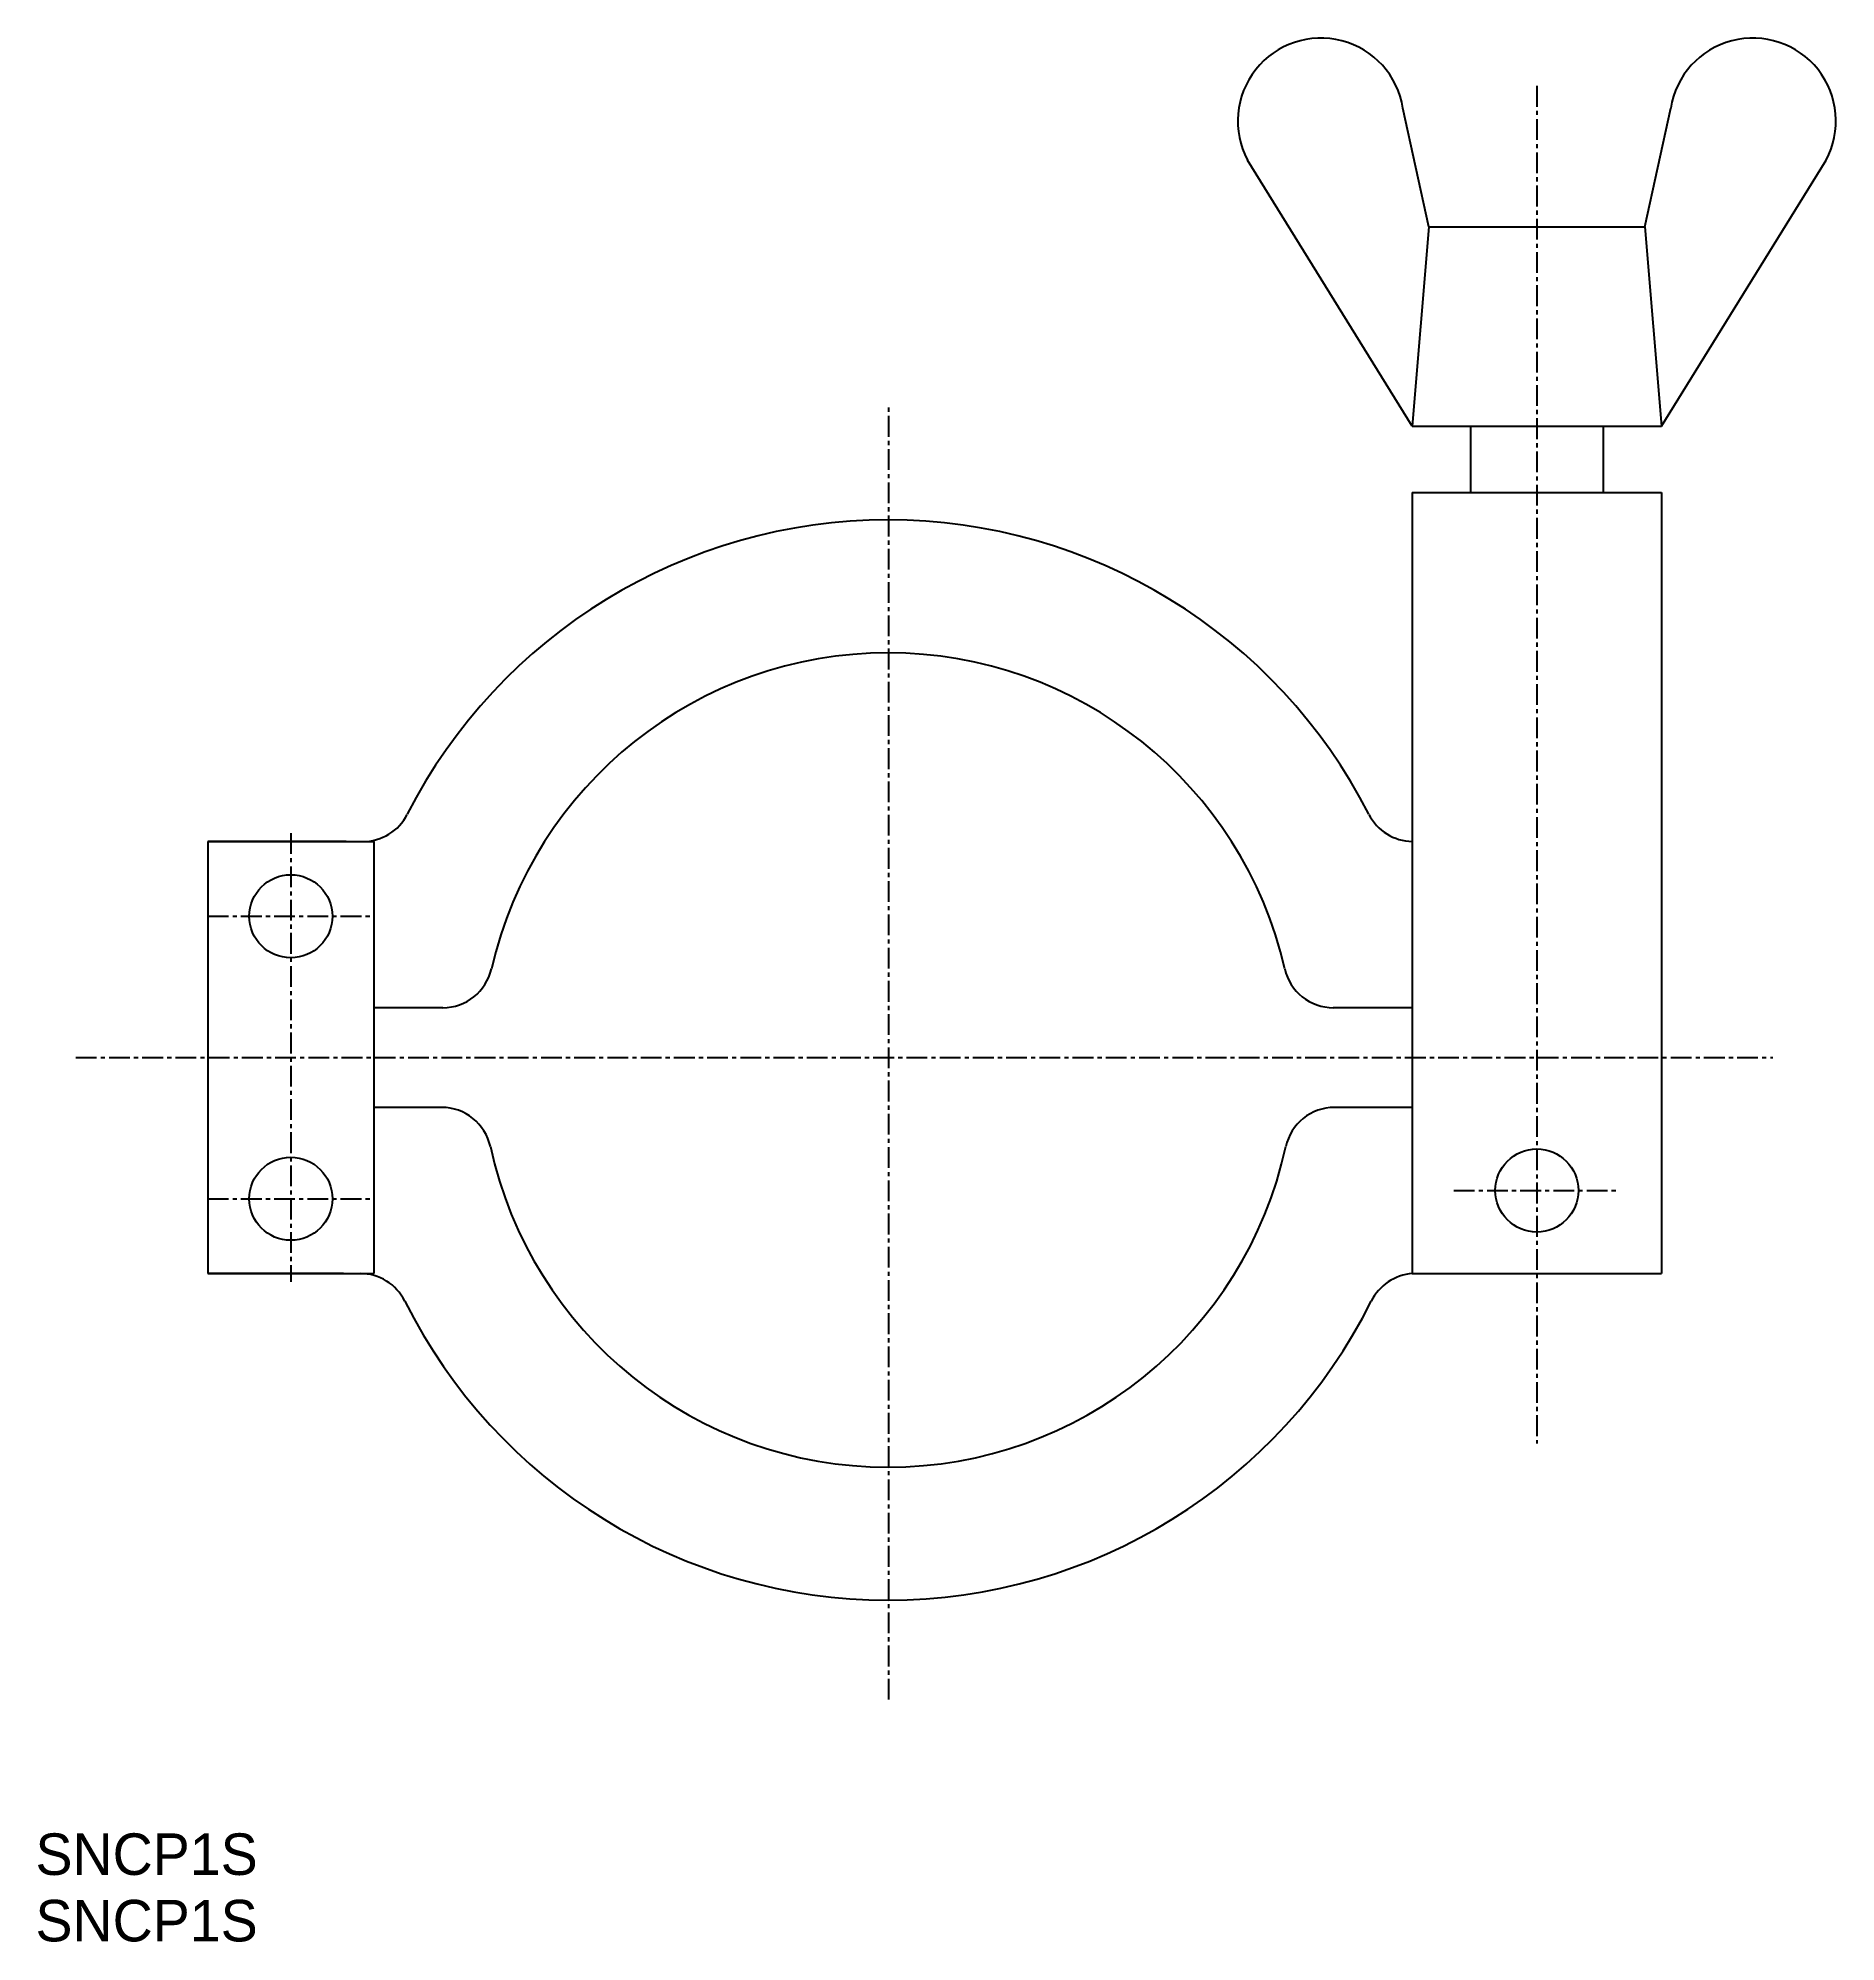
# Model space of a CAD drawing. Extents: x 1154 to 1262, y -35 to 80.
import ezdxf

# ---------------------------------------------------------------- set-up
doc = ezdxf.new("R2010")
doc.units = 0
doc.linetypes.add('CENTER', pattern=[2, 1.25, -0.25, 0.25, -0.25])
doc.layers.get('0').update_dxf_attribs({"linetype": 'CONTINUOUS'})
doc.layers.add('CENTER', color=1, linetype='CENTER')

msp = doc.modelspace()

# ---------------------------------------------------------------- linework, layer by layer
at = {"color": 7, "linetype": 'CONTINUOUS'}
for p, q in [((1237.43, 68.37), (1235.87, 75.51)), ((1250.43, 68.37), (1251.99, 75.51)), ((1236.43, 56.37), (1226.52, 72.37)), ((1251.43, 56.37), (1261.35, 72.37)), ((1237.43, 68.37), (1236.43, 56.37)), ((1237.43, 68.37), (1250.43, 68.37)), ((1250.43, 68.37), (1251.43, 56.37)), ((1236.43, 56.37), (1251.43, 56.37)), ((1239.93, 56.37), (1239.93, 52.37)), ((1247.93, 56.37), (1247.93, 52.37)), ((1236.43, 52.37), (1236.43, 5.37)), ((1236.43, 52.37), (1251.43, 52.37)), ((1251.43, 52.37), (1251.43, 5.37)), ((1163.93, 31.37), (1163.93, 5.37)), ((1163.93, 31.37), (1173.93, 31.37)), ((1172.27, 31.37), (1163.93, 31.37)), ((1173.93, 31.37), (1173.93, 5.37)), ((1178.08, 21.37), (1173.93, 21.37)), ((1236.43, 21.37), (1231.68, 21.37)), ((1178.01, 15.37), (1173.93, 15.37)), ((1236.43, 15.37), (1231.75, 15.37)), ((1163.93, 5.37), (1173.93, 5.37)), ((1172.11, 5.37), (1163.93, 5.37)), ((1236.43, 5.37), (1251.43, 5.37)), ((1237.79, 5.37), (1251.43, 5.37))]:
    msp.add_line(p, q, dxfattribs=at)
for centre in [(1168.93, 26.87), (1243.93, 10.37), (1168.93, 9.87)]:
    msp.add_circle(centre, 2.5, dxfattribs=at)
for centre, radius, start, end in [((1230.93, 74.72), 5, 9.0698, 207.9927), ((1256.93, 74.72), 5, 332.0073, 170.9302), ((1204.88, 18.22), 32.5, 27.0622, 152.9378), ((1204.88, 18.22), 24.5, 12.9248, 167.0752), ((1173.27, 34.37), 3, 270, 332.9378), ((1236.49, 34.37), 3, 207.0737, 268.8273), ((1178.08, 24.37), 3, 270, 347.0752), ((1231.68, 24.37), 3, 192.9248, 270), ((1178.01, 12.37), 3, 12.2801, 90), ((1231.75, 12.37), 3, 90, 167.7199), ((1204.88, 18.22), 24.5, 192.2801, 347.7199), ((1173.11, 2.37), 3, 26.5162, 90), ((1236.67, 2.35), 3.03, 94.4629, 153.3189), ((1204.88, 18.22), 32.5, 206.5162, 333.4838)]:
    msp.add_arc(centre, radius, start, end, dxfattribs=at)
at = {"layer": 'CENTER', "color": 1, "linetype": 'CENTER'}
for p, q in [((1243.93, 76.84), (1243.93, -4.85)), ((1204.93, -20.27), (1204.93, 57.57)), ((1168.93, 31.87), (1168.93, 4.87)), ((1163.93, 26.87), (1173.93, 26.87)), ((1155.99, 18.37), (1258.14, 18.37)), ((1238.93, 10.37), (1248.93, 10.37)), ((1163.93, 9.87), (1173.93, 9.87))]:
    msp.add_line(p, q, dxfattribs=at)

# ---------------------------------------------------------------- texts
for p in [(1153.56, -30.82), (1153.56, -34.82)]:
    msp.add_text('SNCP1S', height=2.5).set_placement(p)

doc.saveas('drawing.dxf')
